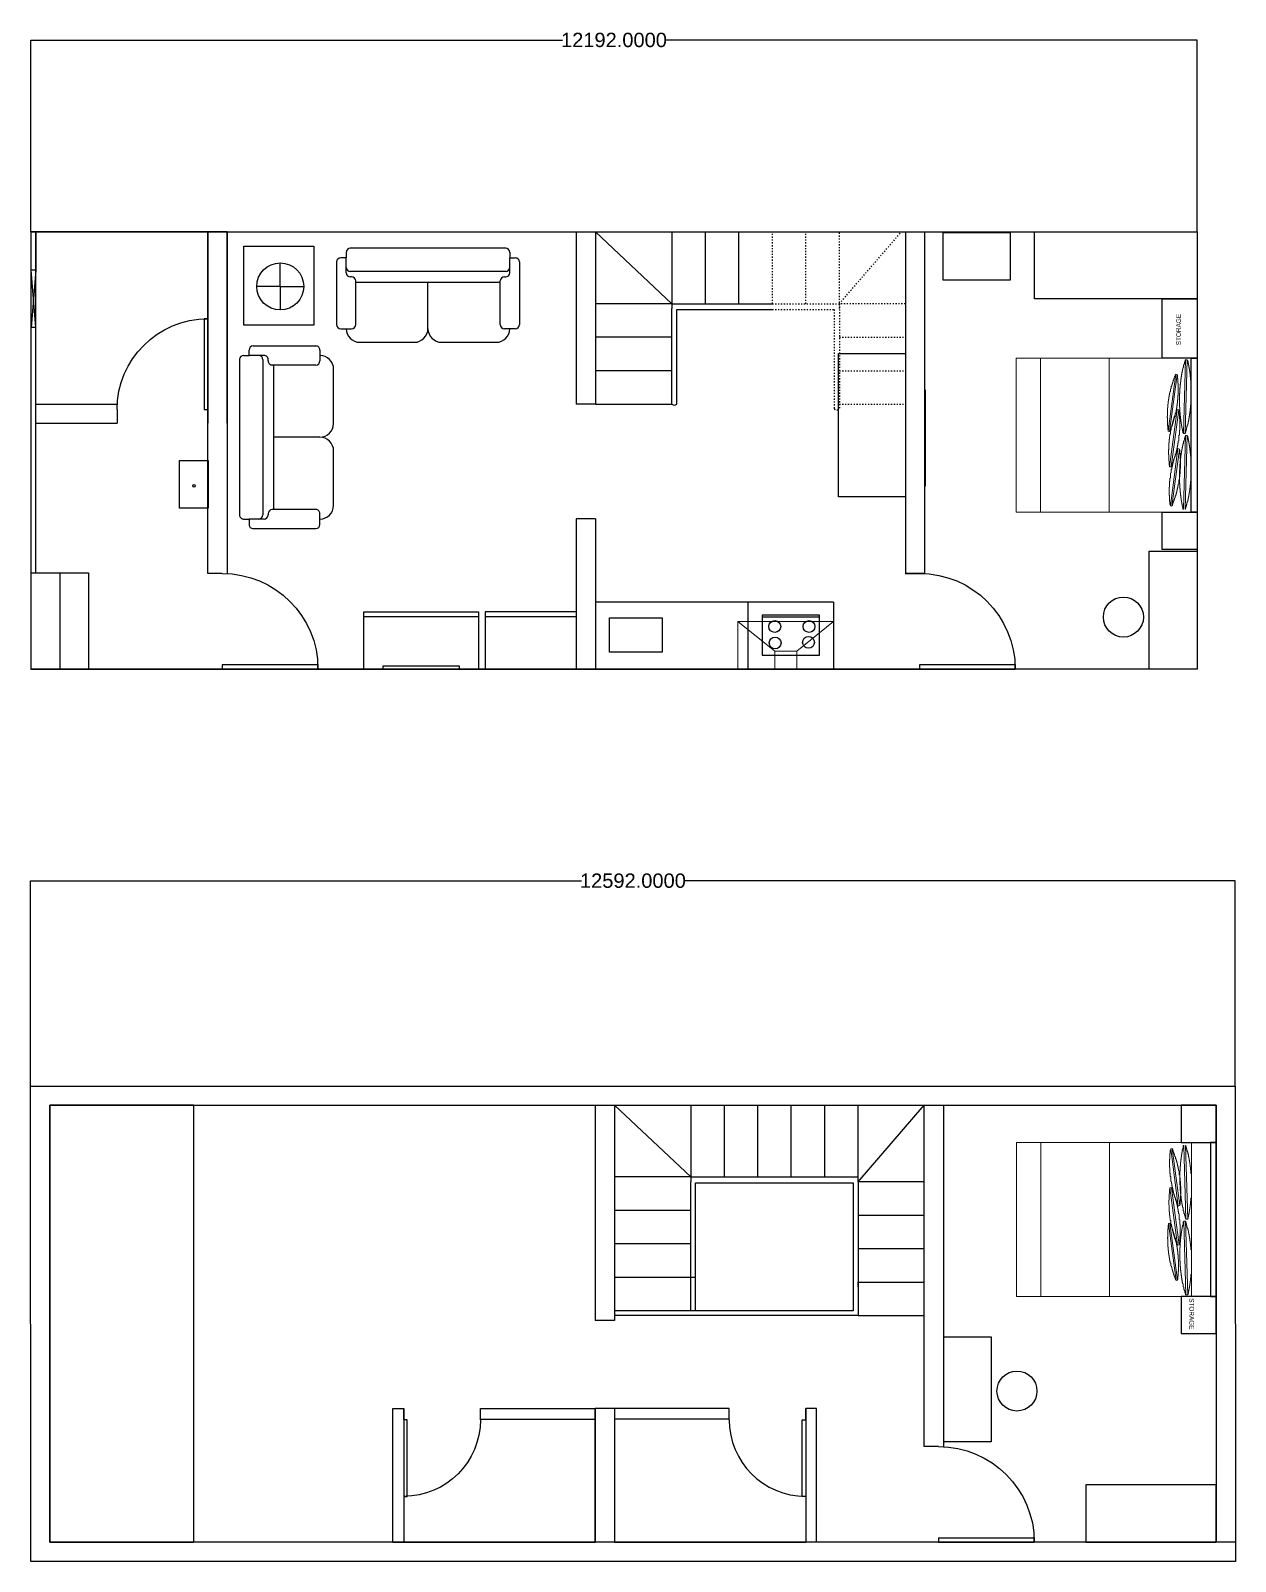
# Model space of a CAD drawing. Header units: inches. Extents: x 13951 to 157072, y 47 to 27191.
# Drawn here: x 144479 to 157072, y 11185 to 27191 of the extents above; entities that cross this region are included whole.
import ezdxf

# ---------------------------------------------------------------- set-up
doc = ezdxf.new("R2010")
doc.units = ezdxf.units.IN
doc.header["$MEASUREMENT"] = 0
doc.linetypes.add('ACAD_ISO03W100', pattern=[30, 12, -18])
for name, color, linetype in [('+1 rooms', 240, 'Continuous'), ('kitchen', 50, 'Continuous'), ('last room', 210, 'Continuous'), ('LIVING', 90, 'Continuous'), ('OUTER', 4, 'Continuous'), ('Outer line', 12, 'Continuous'), ('upper WC', 214, 'Continuous')]:
    doc.layers.add(name, color=color, linetype=linetype)
doc.layers.add('A_FURNITURE', color=251, linetype='Continuous', lineweight=9)
doc.styles.add('ARIAL', font='ARIALN.TTF')
doc.styles.get("Standard").update_dxf_attribs({"font": 'arial.ttf'})
doc.dimstyles.get("Standard").update_dxf_attribs({"dimtxt": 150, "dimasz": 0.18, "dimexe": 0.18, "dimexo": 0.0625, "dimgap": 0.09, "dimtad": 0, "dimtih": 1, "dimtoh": 1, "dimdec": 4, "dimzin": 0, "dimdsep": 46, "dimtxsty": 'Standard', "dimcen": 0.09, "dimadec": 0, "dimazin": 0, "dimtfac": 1, "dimtdec": 4, "dimtofl": 0, "dimtmove": 0, "dimatfit": 3, "dimfxl": 1, "dimtolj": 1, "dimtzin": 0, "dimarcsym": 0})

# ---------------------------------------------------------------- blocks, each defined once
blk = doc.blocks.new('*U2')
for p, q in [((0, 0), (-1.434995167008895e-16, -5.999999999999999)), ((40, -5.9211894646675e-16), (40, -6))]:
    blk.add_line(p, q)
blk.add_lwpolyline([(0, 0), (5.63463452390517e-15, 40), (1.750000000000007, 40), (1.749999999999998, -6.523275638567869e-16)], close=True)
blk.add_arc((0, 0), 40, 0, 90)
blk = doc.blocks.new('A$C02A636C4')
for p, q in [((1.202633295929218, 0.6692072595506033), (0.0969866363473102, 0.6692072595506033)), ((8.726124178792816e-08, 0.5722207104644212), (8.726124178792816e-08, 0.126082584668211)), ((0.06789067162139872, 0.6013166751903327), (0.02909605198692589, 0.6013166751903327)), ((0.06789067162139872, 0.6401112948246919), (0.06789067162139872, 0.6013166751903327)), ((0.06789067162139872, 0.5334260908299484), (0.06789067162139872, 0.6013166751903327)), ((1.231729260655129, 0.6401112948246919), (1.231729260655129, 0.6013166751903327)), ((1.231729260655129, 0.6013166751903327), (1.270523880289602, 0.6013166751903327)), ((1.231729260655129, 0.5334260908299484), (1.231729260655129, 0.6013166751903327)), ((1.299619845015286, 0.5722207104644212), (1.299619845015286, 0.126082584668211)), ((0.06789067162139872, 0.4946314711955893), (0.06789067162139872, 0.5431247457386235)), ((1.202633295929218, 0.5043301261041506), (0.0969866363473102, 0.5043301261041506)), ((0.1066852912558716, 0.4655355064696778), (0.0969866363473102, 0.4655355064696778)), ((0.135781255981783, 0.126082584668211), (0.135781255981783, 0.43643954174388)), ((1.163838676294745, 0.126082584668211), (1.163838676294745, 0.43643954174388)), ((1.192934641020656, 0.4655355064696778), (1.202633295929218, 0.4655355064696778)), ((1.231729260655129, 0.4946314711955893), (1.231729260655129, 0.5431247457386235)), ((1.163838676294745, 0.4267408868352049), (0.135781255981783, 0.4267408868352049)), ((0.6498099661382639, 0.0969866199424132), (0.6498099661382639, 0.4267408868352049)), ((0.02909605198692589, 0.0969866199424132), (0.1066852912558716, 0.0969866199424132)), ((0.1648772207074671, 7.085623110469896e-08), (0.5528234170521955, 7.085623110469896e-08)), ((0.7467965152243323, 7.085623110469896e-08), (1.134742711568833, 7.085623110469896e-08)), ((1.270523880289602, 0.0969866199424132), (1.192934641020656, 0.0969866199424132))]:
    blk.add_line(p, q)
for centre, radius, start, end in [((0.0969866363473102, 0.6401112948246919), 0.02909596472584025, 90, 180), ((1.202633295929218, 0.6401112948246919), 0.0290959647258403, 0, 90), ((0.02909605198692589, 0.5722207104644212), 0.02909596472584025, 90, 180), ((1.270523880289602, 0.5722207104644212), 0.0290959647258403, 0, 90), ((0.0969866363473102, 0.5334260908299484), 0.02909596472584025, 180, 270), ((0.0969866363473102, 0.4946314711955893), 0.02909596472584025, 180, 270), ((0.1066852912558716, 0.43643954174388), 0.02909596472584025, 0, 90), ((1.192934641020656, 0.43643954174388), 0.02909596472584026, 90, 180), ((1.202633295929218, 0.5334260908299484), 0.02909596472584025, 270, 0), ((1.202633295929218, 0.4946314711955893), 0.02909596472584026, 270, 0), ((0.02909605198692589, 0.126082584668211), 0.0290959647258403, 180, 270), ((0.1066852912558716, 0.126082584668211), 0.02909596472584025, 270, 0), ((1.192934641020656, 0.126082584668211), 0.0290959647258403, 180, 270), ((1.270523880289602, 0.126082584668211), 0.02909596472584025, 270, 0), ((0.1648772207074671, 0.0969866199424132), 0.09698654908613417, 180, 270), ((0.5528234170521955, 0.0969866199424132), 0.09698654908613417, 270, 0), ((0.7467965152243323, 0.0969866199424132), 0.09698654908613419, 180, 270), ((1.134742711568833, 0.0969866199424132), 0.09698654908613417, 270, 0)]:
    blk.add_arc(centre, radius, start, end)
blk = doc.blocks.new('A$C40209d2d')
at = {"layer": 'A_FURNITURE', "linetype": 'Continuous', "lineweight": 5}
for points in [[(2.082808350678533e-06, -3.180321073159575e-08), (2.082808350678533e-06, 65.99999996819679), (75.00000208280835, 65.99999996819679), (75.00000208280835, -3.180321073159575e-08)], [(39.80202085332712, -3.180321073159575e-08), (39.80202085332712, 65.99999996819679), (10.45741280552738, 65.99999996819679), (10.45741280552738, -3.180321073159575e-08)]]:
    blk.add_lwpolyline(points, close=True, dxfattribs=at)
for points in [[(75.00000208280835, 65.99999996819679), (75.00000208280835, -3.180321073159575e-08)], [(65.05678778557376, 34.72793660537354), (68.33077298094759, 59.22219621060867), (68.93706653568734, 59.04030814725411)], [(65.72371069587098, 50.67345709141955), (65.72371069587098, 50.97660386367716), (65.8449694067076, 50.97660386367716), (65.8449694067076, 51.64352678040086), (66.0268574731017, 51.7647854893039), (66.0268574731017, 52.24982032491971), (66.1481161842139, 52.37107905144148), (66.1481161842139, 52.85611388705365), (66.33000425033515, 53.03800195041185), (66.33000425033515, 53.46240744919123), (66.45126296144736, 53.46240744919123), (66.45126296144736, 53.94744228494528), (66.63315102784145, 54.12933034829621), (66.63315102784145, 54.55373584707559), (66.75440973895365, 54.55373584707559), (66.75440973895365, 55.03877068269503), (66.93629780507399, 55.03877068269503), (66.93629780507399, 55.52380553592229), (67.11818587174366, 55.64506424482533), (67.11818587174366, 55.94821101722482), (67.2394445825812, 56.13009908057938), (67.2394445825812, 56.43324585284063), (67.4213326489753, 56.61513393381028), (67.4213326489753, 56.91828070606789), (67.54259135981374, 56.91828070606789), (67.54259135981374, 57.34268618723218), (67.7244794264825, 57.34268618723218), (67.7244794264825, 57.64583297710851), (67.84573813732004, 57.82772102298259), (67.84573813732004, 58.13086781272432), (68.02762620371414, 58.13086781272432), (68.02762620371414, 58.61590266595522), (68.14888491455349, 58.61590266595522), (68.14888491455349, 58.91904943835107), (68.33077298094759, 58.91904943835107), (68.33077298094759, 59.22219621060867)], [(68.33077298094759, 43.09478766121174), (68.33077298094759, 42.48849409907416), (68.14888491455349, 42.3066060357196), (68.14888491455349, 41.70031247345105), (68.02762620371414, 41.70031247345105), (68.02762620371414, 41.09401892892856), (67.84573813732004, 41.09401892892856), (67.84573813732004, 40.60898409331639), (67.7244794264825, 40.4270960123431), (67.7244794264825, 40.00269053104421), (67.54259135981374, 39.82080245020552), (67.54259135981374, 39.51765567781331), (67.4213326489753, 39.33576761445875), (67.4213326489753, 38.91136213329446), (67.2394445825812, 38.91136213329446), (67.2394445825812, 38.42632728005992), (67.11818587174366, 38.42632728005992), (67.11818587174366, 37.94129244444775), (66.93629780507399, 37.94129244444775), (66.93629780507399, 37.51688696314523), (66.75440973895365, 37.33499888217557), (66.75440973895365, 37.03185210991796), (66.63315102784145, 37.03185210991796), (66.63315102784145, 36.54681725668343), (66.45126296144736, 36.54681725668343), (66.45126296144736, 36.24367048442582), (66.33000425033515, 36.12241177551914), (66.33000425033515, 35.75863564881001), (66.1481161842139, 35.75863564881001), (66.1481161842139, 35.33423015003063), (66.0268574731017, 35.33423015003063), (66.0268574731017, 35.03108337763479), (65.8449694067076, 34.84919531427659), (65.8449694067076, 34.54604852440389), (65.72371069587098, 34.54604852440389), (68.93706653568734, 59.04030814725411)], [(68.93706653568734, 59.04030814725411), (68.93706653568734, 58.7371613749965), (69.11895460208143, 58.7371613749965), (69.11895460208143, 57.34268618723218), (69.24021331319273, 57.34268618723218), (69.24021331319273, 55.341917454949), (69.42210137958955, 55.341917454949), (69.42210137958955, 50.24905159264017), (69.24021331319273, 50.06716352928561), (69.24021331319273, 48.18765352352057), (69.11895460208143, 48.06639479700607), (69.11895460208143, 46.79317833589812), (68.93706653568734, 46.79317833589812), (68.93706653568734, 45.70184993801013), (68.8158078248498, 45.58059122910709), (68.8158078248498, 44.79240960361494), (68.63391975818104, 44.61052154026038), (68.63391975818104, 43.88296926908515), (68.51266104734168, 43.88296926908515), (68.51266104734168, 43.09478766121174), (68.33077298094759, 43.09478766121174)], [(70.02839493405372, 51.94667355266211), (70.02839493405372, 53.1592606593149), (70.21028300072248, 53.3411487228077), (70.21028300072248, 54.73562389281869), (70.33154171155911, 54.85688261933683), (70.33154171155911, 55.94821101722482), (70.51342977795412, 55.94821101722482), (70.51342977795412, 57.03953941497457), (70.63468848879347, 57.22142747832913), (70.63468848879347, 58.00960910381764), (70.81657655546223, 58.13086781272432), (70.81657655546223, 58.91904943835107), (70.99846462158166, 59.04030814725411), (70.99846462158166, 59.70723106384321), (71.11972333269296, 59.82848975513116), (71.11972333269296, 60.49541267185123), (71.30161139908978, 60.61667138075791), (71.30161139908978, 61.22296494289185), (71.42287011020198, 61.22296494289185), (71.42287011020198, 61.88988784186222), (71.60475817632141, 62.01114655076526), (71.60475817632141, 62.4961814039998), (71.7260168874327, 62.61744011303745), (71.7260168874327, 63.10247496626835), (71.90790495382862, 63.28436302962655), (71.90790495382862, 63.63545510920449), (72.02916366466616, 63.63545510920449), (72.02916366466616, 64.12048996243539), (72.21105173105934, 64.30237802578995), (72.21105173105934, 64.72678350708884), (72.39293979745344, 64.72678350708884), (72.39293979745344, 65.21181836032338), (72.51419850856837, 65.33307706922642)], [(71.60475817632141, 33.75786691652684), (72.51419850856837, 65.33307706922642), (73.30238012942664, 65.33307706922642)], [(73.30238012942664, 65.33307706922642), (72.39293979745344, 33.75786691652684), (72.39293979745344, 33.75786691652684)], [(73.30238012942664, 65.33307706922642), (73.30238012942664, 65.21181836032338), (73.48426819609631, 65.02993027935008), (73.48426819609631, 64.60552479805119), (73.60552690693294, 64.42363673469299), (73.60552690693294, 63.81734319017778), (73.78741497360261, 63.63545510920449), (73.78741497360261, 63.10247496626835), (73.90867368444196, 63.10247496626835), (73.90867368444196, 62.3142933406416), (74.09056175083606, 62.19303463173856), (74.09056175083606, 61.40485300624641), (74.21182046167269, 61.40485300624641), (74.21182046167269, 60.49541267185123), (74.3937085280686, 60.49541267185123), (74.3937085280686, 59.40408427396687), (74.51496723918171, 59.40408427396687), (74.51496723918171, 58.13086781272432), (74.69685530529932, 58.00960910381764), (74.69685530529932, 56.61513393381028), (74.8787433719699, 56.61513393381028), (74.8787433719699, 54.43247713817254), (75.00000208280835, 54.25058905719925), (75.00000208280835, 48.18765352352057), (74.8787433719699, 48.18765352352057), (74.8787433719699, 47.27821318912902)], [(65.05678778557376, 34.72793660537354), (65.05678778557376, 35.45548887641417), (64.93552907446156, 35.63737692229188), (64.93552907446156, 37.03185210991796), (64.75364100834122, 37.21374017326889), (64.75364100834122, 40.60898409331639), (64.63238229722901, 40.73024278460434), (64.63238229722901, 41.2152776378316), (64.75364100834122, 41.2152776378316), (64.75364100834122, 44.79240960361494), (64.93552907446156, 44.79240960361494), (64.93552907446156, 46.36877283711874), (65.05678778557376, 46.36877283711874), (65.05678778557376, 47.58135996139026), (65.23867585196786, 47.58135996139026), (65.23867585196786, 48.49080027830132), (65.35993456308097, 48.49080027830132), (65.35993456308097, 49.46086996714803), (65.54182262947506, 49.46086996714803), (65.54182262947506, 50.24905159264017), (65.72371069587098, 50.37031031915831), (65.72371069587098, 50.67345709141955)], [(71.60475817632141, 33.75786691652684), (71.60475817632141, 34.06101368878808), (71.42287011020198, 34.06101368878808), (71.42287011020198, 34.72793660537354), (71.30161139908978, 34.84919531427659), (71.30161139908978, 35.45548887641417), (71.11972333269296, 35.45548887641417), (71.11972333269296, 36.24367048442582), (70.99846462158166, 36.24367048442582), (70.99846462158166, 37.03185210991796), (70.81657655546223, 37.03185210991796), (70.81657655546223, 37.94129244444775), (70.63468848879347, 37.94129244444775), (70.63468848879347, 38.72947405232117), (70.51342977795412, 38.91136213329446), (70.51342977795412, 40.00269053104421), (70.33154171155911, 40.00269053104421), (70.33154171155911, 41.2152776378316), (70.21028300072248, 41.2152776378316), (70.21028300072248, 42.7916408713354), (70.02839493405372, 42.7916408713354), (70.02839493405372, 44.97429766697314), (69.90713622321528, 45.09555639349128), (69.90713622321528, 50.85534515477411), (70.02839493405372, 50.97660386367716), (70.02839493405372, 51.94667355266211)], [(74.8787433719699, 47.27821318912902), (74.8787433719699, 46.00499671026773), (74.69685530529932, 45.88373800136469), (74.69685530529932, 44.48926283135734), (74.51496723918171, 44.30737475038768), (74.51496723918171, 43.21604637011478), (74.3937085280686, 43.21604637011478), (74.3937085280686, 42.12471797222679), (74.21182046167269, 42.12471797222679), (74.21182046167269, 41.2152776378316), (74.09056175083606, 41.09401892892856), (74.09056175083606, 40.30583730344006), (73.90867368444196, 40.30583730344006), (73.90867368444196, 39.51765567781331), (73.78741497360261, 39.33576761445875), (73.78741497360261, 38.72947405232117), (73.60552690693294, 38.72947405232117), (73.60552690693294, 37.94129244444775), (73.48426819609631, 37.94129244444775), (73.48426819609631, 37.33499888217557), (73.30238012942664, 37.33499888217557), (73.30238012942664, 36.72870533765672), (73.12049206330812, 36.72870533765672), (73.12049206330812, 36.12241177551914), (72.99923335219319, 36.12241177551914), (72.99923335219319, 35.45548887641417), (72.81734528579909, 35.45548887641417), (72.81734528579909, 35.03108337763479), (72.6960865746878, 34.84919531427659), (72.6960865746878, 34.36416047866442), (72.51419850856837, 34.36416047866442), (72.51419850856837, 33.93975497988504), (72.39293979745344, 33.93975497988504), (72.39293979745344, 33.75786691652684)], [(65.72371069587098, 19.50996837289131), (68.93706653568734, 44.00422797812644), (69.60398944598364, 43.88296926908515)], [(66.33000425033515, 35.63737692229188), (66.33000425033515, 35.94052371216458), (66.45126296144736, 35.94052371216458), (66.45126296144736, 36.54681725668343), (66.63315102784145, 36.54681725668343), (66.63315102784145, 37.21374017326889), (66.75440973895365, 37.33499888217557), (66.75440973895365, 37.82003373540647), (66.93629780507399, 37.94129244444775), (66.93629780507399, 38.42632728005992), (67.11818587174366, 38.42632728005992), (67.11818587174366, 38.91136213329446), (67.2394445825812, 39.0326208421975), (67.2394445825812, 39.51765567781331), (67.4213326489753, 39.51765567781331), (67.4213326489753, 40.00269053104421), (67.54259135981374, 40.00269053104421), (67.54259135981374, 40.4270960123431), (67.7244794264825, 40.4270960123431), (67.7244794264825, 40.912130865574), (67.84573813732004, 41.09401892892856), (67.84573813732004, 41.39716570118981), (68.02762620371414, 41.39716570118981), (68.02762620371414, 41.8215711824887), (68.14888491455349, 41.8215711824887), (68.14888491455349, 42.3066060357196), (68.33077298094759, 42.3066060357196), (68.33077298094759, 42.60975280798084), (68.51266104734168, 42.7916408713354), (68.51266104734168, 43.09478766121174), (68.63391975818104, 43.09478766121174), (68.63391975818104, 43.39793443346935), (68.8158078248498, 43.51919314237239), (68.8158078248498, 43.70108122334568), (68.93706653568734, 43.88296926908515), (68.93706653568734, 44.00422797812644)], [(68.93706653568734, 27.87681942858762), (68.93706653568734, 27.27052586645732), (68.8158078248498, 27.27052586645732), (68.8158078248498, 26.60360296748331), (68.63391975818104, 26.60360296748331), (68.63391975818104, 25.99730942282986), (68.51266104734168, 25.99730942282986), (68.51266104734168, 25.39101586069228), (68.33077298094759, 25.39101586069228), (68.33077298094759, 24.90598100746502), (68.14888491455349, 24.78472229855834), (68.14888491455349, 24.29968746294253), (68.02762620371414, 24.29968746294253), (68.02762620371414, 23.81465260971527), (67.84573813732004, 23.81465260971527), (67.84573813732004, 23.20835906505818), (67.7244794264825, 23.20835906505818), (67.7244794264825, 22.90521229279693), (67.54259135981374, 22.72332421182728), (67.54259135981374, 22.42017743956603), (67.4213326489753, 22.29891873066299), (67.4213326489753, 21.99577195826714), (67.2394445825812, 21.81388389490894), (67.2394445825812, 21.51073710503624), (67.11818587174366, 21.32884904168168), (67.11818587174366, 21.02570225180534), (66.93629780507399, 21.02570225180534), (66.93629780507399, 20.7225554795441), (66.75440973895365, 20.60129677064106), (66.75440973895365, 20.23752064393193), (66.63315102784145, 20.11626193502889), (66.63315102784145, 19.93437385405559), (66.45126296144736, 19.8131151626294), (66.45126296144736, 19.50996837289131), (66.33000425033515, 19.50996837289131), (69.60398944598364, 43.88296926908515)], [(69.60398944598364, 43.88296926908515), (69.60398944598364, 43.51919314237239), (69.72524815682118, 43.51919314237239), (69.72524815682118, 42.12471797222679), (69.90713622321528, 42.12471797222679), (69.90713622321528, 40.12394924008186), (70.02839493405372, 40.00269053104421), (70.02839493405372, 35.15234208653783), (69.90713622321528, 35.15234208653783), (69.90713622321528, 33.15157335439289), (69.72524815682118, 32.96968529090373), (69.72524815682118, 31.7570981842473), (69.60398944598364, 31.7570981842473), (69.60398944598364, 30.66576978636294), (69.42210137958955, 30.48388172300474), (69.42210137958955, 29.75632945196776), (69.24021331319273, 29.5744413886132), (69.24021331319273, 28.78625976312105), (69.11895460208143, 28.78625976312105), (69.11895460208143, 27.9980781374943), (68.93706653568734, 27.9980781374943), (68.93706653568734, 27.87681942858762)], [(65.05678778557376, 34.72793660537354), (65.72371069587098, 34.54604852440389), (65.72371069587098, 34.54604852440389)], [(65.72371069587098, 19.50996837289131), (65.72371069587098, 20.23752064393193), (65.54182262947506, 20.23752064393193), (65.54182262947506, 21.81388389490894), (65.35993456308097, 21.99577195826714), (65.35993456308097, 24.78472229855834), (65.23867585196786, 24.78472229855834), (65.23867585196786, 26.78549103083787), (65.35993456308097, 26.96737909419608), (65.35993456308097, 29.75632945196776), (65.54182262947506, 29.75632945196776), (65.54182262947506, 31.27206334849689), (65.72371069587098, 31.27206334849689), (65.72371069587098, 32.36339172876978), (65.8449694067076, 32.54527980973944), (65.8449694067076, 33.45472012665414), (66.0268574731017, 33.45472012665414), (66.0268574731017, 34.36416047866442), (66.1481161842139, 34.36416047866442), (66.1481161842139, 35.15234208653783), (66.33000425033515, 35.15234208653783), (66.33000425033515, 35.63737692229188)], [(70.02839493405372, 19.3280803093985), (70.02839493405372, 20.41940870728286), (70.21028300072248, 20.60129677064106), (70.21028300072248, 22.1170306496897), (70.33154171155911, 22.1170306496897), (70.33154171155911, 23.20835906505818), (70.51342977795412, 23.39024712841274), (70.51342977795412, 24.48157552630073), (70.63468848879347, 24.48157552630073), (70.63468848879347, 25.39101586069228), (70.81657655546223, 25.39101586069228), (70.81657655546223, 26.30045619508746), (70.99846462158166, 26.30045619508746), (70.99846462158166, 27.08863782071421), (71.11972333269296, 27.08863782071421), (71.11972333269296, 27.69493136523306), (71.30161139908978, 27.87681942858762), (71.30161139908978, 28.4831129907252), (71.42287011020198, 28.4831129907252), (71.42287011020198, 29.27129459873686), (71.60475817632141, 29.27129459873686), (71.60475817632141, 29.8775881608708), (71.7260168874327, 29.8775881608708), (71.7260168874327, 30.48388172300474), (71.90790495382862, 30.48388172300474), (71.90790495382862, 30.96891655875879), (72.02916366466525, 31.15080462211336), (72.02916366466525, 31.57521012089273), (72.21105173105934, 31.57521012089273), (72.21105173105934, 32.06024495650854), (72.39293979745344, 32.2421330374782), (72.39293979745344, 32.66653851864248), (72.51419850856837, 32.66653851864248), (72.51419850856837, 32.84842658199705)], [(71.60475817632141, 33.75786691652684), (72.39293979745344, 33.75786691652684)], [(71.60475817632141, 1.273216429301101), (72.51419850856837, 32.84842658199705), (73.30238012942664, 32.84842658199705)], [(73.30238012942664, 32.84842658199705), (72.39293979745344, 1.273216429301101), (72.39293979745344, 1.273216429301101)], [(73.30238012942664, 32.84842658199705), (73.30238012942664, 32.54527980973944), (73.48426819609631, 32.54527980973944), (73.48426819609631, 31.87835689315398), (73.60552690693294, 31.87835689315398), (73.60552690693294, 31.15080462211336), (73.78741497360261, 31.15080462211336), (73.78741497360261, 30.48388172300474), (73.90867368444196, 30.36262299662121), (73.90867368444196, 29.5744413886132), (74.09056175083606, 29.5744413886132), (74.09056175083606, 28.78625976312105), (74.21182046167269, 28.66500105421801), (74.21182046167269, 27.69493136523306), (74.3937085280686, 27.69493136523306), (74.3937085280686, 26.78549103083787), (74.51496723918171, 26.60360296748331), (74.51496723918171, 25.39101586069228), (74.69685530529932, 25.39101586069228), (74.69685530529932, 23.99654069054668), (74.8787433719699, 23.81465260971527), (74.8787433719699, 21.69262516852541), (75.00000208280835, 21.69262516852541), (75.00000208280835, 15.62968963484673), (74.8787433719699, 15.44780155387707), (74.8787433719699, 14.65961994586542)], [(66.0268574731017, 2.715636906767031), (69.24021331319273, 27.27052586645732), (69.90713622321528, 27.08863782071421)], [(66.63315102784145, 18.72178676487965), (66.63315102784145, 19.20682160049182), (66.75440973895365, 19.20682160049182), (66.75440973895365, 19.8131151626294), (66.93629780507399, 19.93437385405559), (66.93629780507399, 20.41940870728286), (67.11818587174366, 20.60129677064106), (67.11818587174366, 21.02570225180534), (67.2394445825812, 21.207590332775), (67.2394445825812, 21.69262516852541), (67.4213326489753, 21.69262516852541), (67.4213326489753, 22.1170306496897), (67.54259135981374, 22.29891873066299), (67.54259135981374, 22.72332421182728), (67.7244794264825, 22.72332421182728), (67.7244794264825, 23.20835906505818), (67.84573813732004, 23.20835906505818), (67.84573813732004, 23.69339390067398), (68.02762620371414, 23.81465260971527), (68.02762620371414, 24.11779938196923), (68.14888491455349, 24.29968746294253), (68.14888491455349, 24.60283423520377), (68.33077298094759, 24.60283423520377), (68.33077298094759, 25.08786908843103), (68.51266104734168, 25.08786908843103), (68.51266104734168, 25.57290392405048), (68.63391975818104, 25.57290392405048), (68.63391975818104, 25.87605069630808), (68.8158078248498, 25.87605069630808), (68.8158078248498, 26.30045619508746), (68.93706653568734, 26.30045619508746), (68.93706653568734, 26.60360296748331), (69.11895460208143, 26.78549103083787), (69.11895460208143, 27.08863782071421), (69.24021331319273, 27.08863782071421), (69.24021331319273, 27.27052586645732)], [(69.24021331319273, 11.08248798022032), (69.24021331319273, 10.65808246382585), (69.11895460208143, 10.47619441794814), (69.11895460208143, 10.05178893678385), (68.93706653568734, 9.869900855814194), (68.93706653568734, 9.263607293680252), (68.8158078248498, 9.263607293680252), (68.8158078248498, 8.596684394706244), (68.63391975818104, 8.596684394706244), (68.63391975818104, 8.172278895930503), (68.51266104734168, 7.99039085005279), (68.51266104734168, 7.565985351273412), (68.33077298094759, 7.565985351273412), (68.33077298094759, 7.080950498042512), (68.14888491455349, 7.080950498042512), (68.14888491455349, 6.595915662426705), (68.02762620371414, 6.474656935904932), (68.02762620371414, 6.171510163647326), (67.84573813732004, 5.989622100289125), (67.84573813732004, 5.68647532803152), (67.7244794264825, 5.504587264538713), (67.7244794264825, 5.201440492281108), (67.54259135981374, 5.080181765759335), (67.54259135981374, 4.71640563904657), (67.4213326489753, 4.71640563904657), (67.4213326489753, 4.292000157885923), (67.2394445825812, 4.292000157885923), (67.2394445825812, 3.988853368009586), (67.11818587174366, 3.806965322135511), (67.11818587174366, 3.50381853239378), (66.93629780507399, 3.50381853239378), (66.93629780507399, 3.200671760001569), (66.75440973895365, 3.01878367916288), (66.75440973895365, 2.715636906767031), (66.63315102784145, 2.715636906767031), (66.63315102784145, 2.667691599450336), (69.90713622321528, 27.08863782071421)], [(69.90713622321528, 27.08863782071421), (69.90713622321528, 26.60360296748331), (70.02839493405372, 26.60360296748331), (70.02839493405372, 25.20912777972262), (70.21028300072248, 25.08786908843103), (70.21028300072248, 22.90521229279693), (70.33154171155911, 22.72332421182728), (70.33154171155911, 18.84304547378633), (70.21028300072248, 18.72178676487965), (70.21028300072248, 16.53912995162682), (70.02839493405372, 16.53912995162682), (70.02839493405372, 15.14465478161947), (69.90713622321528, 14.96276671826126), (69.90713622321528, 13.93206767482843), (69.72524815682118, 13.93206767482843), (69.72524815682118, 12.96199798598172), (69.60398944598364, 12.96199798598172), (69.60398944598364, 12.17381636035134), (69.42210137958955, 12.0525576514483), (69.42210137958955, 11.26437602595979), (69.24021331319273, 11.26437602595979), (69.24021331319273, 11.08248798022032)], [(66.0268574731017, 2.715636906767031), (66.0268574731017, 3.200671760001569), (65.8449694067076, 3.321930468904611), (65.8449694067076, 4.71640563904657), (65.72371069587098, 4.898293720019865), (65.72371069587098, 7.202209206945554), (65.54182262947506, 7.38409728791521), (65.54182262947506, 10.77934119034398), (65.72371069587098, 10.77934119034398), (65.72371069587098, 13.14388604933629), (65.8449694067076, 13.26514475823933), (65.8449694067076, 14.65961994586542), (66.0268574731017, 14.65961994586542), (66.0268574731017, 15.75094834375341), (66.1481161842139, 15.93283640710797), (66.1481161842139, 16.72101803259648), (66.33000425033515, 16.84227672402267), (66.33000425033515, 17.63045834951481), (66.45126296144736, 17.63045834951481), (66.45126296144736, 18.41863997500332), (66.63315102784145, 18.53989868390636), (66.63315102784145, 18.72178676487965)], [(65.72371069587098, 19.50996837289131), (66.33000425033515, 19.50996837289131), (66.33000425033515, 19.50996837289131)], [(71.60475817632141, 1.273216429301101), (71.60475817632141, 1.394475138342386), (71.42287011020198, 1.394475138342386), (71.42287011020198, 2.182656763830892), (71.30161139908978, 2.182656763830892), (71.30161139908978, 2.715636906767031), (71.11972333269296, 2.715636906767031), (71.11972333269296, 3.50381853239378), (70.99846462158166, 3.50381853239378), (70.99846462158166, 4.292000157885923), (70.81657655546223, 4.292000157885923), (70.81657655546223, 5.201440492281108), (70.63468848879347, 5.201440492281108), (70.63468848879347, 6.171510163647326), (70.51342977795412, 6.171510163647326), (70.51342977795412, 7.202209206945554), (70.33154171155911, 7.38409728791521), (70.33154171155911, 8.475425685803202), (70.21028300072248, 8.475425685803202), (70.21028300072248, 10.05178893678385), (70.02839493405372, 10.17304762821004), (70.02839493405372, 12.35570442384414), (69.90713622321528, 12.35570442384414), (69.90713622321528, 18.23675191164875), (70.02839493405372, 18.23675191164875), (70.02839493405372, 19.3280803093985)], [(74.8787433719699, 14.65961994586542), (74.8787433719699, 13.26514475823933), (74.69685530529932, 13.26514475823933), (74.69685530529932, 11.74941087919069), (74.51496723918171, 11.74941087919069), (74.51496723918171, 10.47619441794814), (74.3937085280686, 10.47619441794814), (74.3937085280686, 9.56675408355295), (74.21182046167269, 9.38486602019475), (74.21182046167269, 8.475425685803202), (74.09056175083606, 8.475425685803202), (74.09056175083606, 7.687244060176454), (73.90867368444196, 7.565985351273412), (73.90867368444196, 6.777803725781268), (73.78741497360261, 6.777803725781268), (73.78741497360261, 6.171510163647326), (73.60552690693294, 5.989622100289125), (73.60552690693294, 5.383328555635671), (73.48426819609631, 5.201440492281108), (73.48426819609631, 4.71640563904657), (73.30238012942664, 4.595146930147166), (73.30238012942664, 4.11011209453136), (73.12049206330812, 3.988853368009586), (73.12049206330812, 3.50381853239378), (72.99923335219319, 3.321930468904611), (72.99923335219319, 2.897524970125232), (72.81734528579909, 2.715636906767031), (72.81734528579909, 2.364544827189093), (72.6960865746878, 2.364544827189093), (72.6960865746878, 1.69762191060363), (72.51419850856837, 1.69762191060363), (72.51419850856837, 1.273216429301101), (72.39293979745344, 1.273216429301101)], [(66.0268574731017, 2.715636906767031), (66.63315102784145, 2.667691599450336), (66.63315102784145, 2.667691599450336)]]:
    blk.add_lwpolyline(points, dxfattribs=at)
blk = doc.blocks.new('*D7')
at = {"color": 0, "lineweight": -2, "transparency": 16777216}
for p, q in [((144480.5, 25085.45836299412), (144480.5, 27092.68)), ((144480.68, 27092.5), (150039.2851705321, 27092.5)), ((156672.32, 27092.5), (151113.7148294679, 27092.5)), ((156672.5, 25085.45836299412), (156672.5, 27092.68))]:
    blk.add_line(p, q, dxfattribs=at)
at = {"color": 0, "transparency": 16777216}
for points in [[(144480.68, 27092.53), (144480.68, 27092.47), (144480.5, 27092.5)], [(156672.32, 27092.53), (156672.32, 27092.47), (156672.5, 27092.5)]]:
    blk.add_solid(points, dxfattribs=at)
at = {"layer": 'Defpoints', "color": 0, "transparency": 16777216}
for p in [(156672.5, 27092.5), (144480.5, 25085.39586299412), (156672.5, 25085.39586299412)]:
    blk.add_point(p, dxfattribs=at)
at = {"color": 0, "transparency": 16777216, "insert": (150576.5, 27092.5), "char_height": 150, "attachment_point": 5}
blk.add_mtext('\\A1;12192.0000', dxfattribs=at)
blk = doc.blocks.new('*D10')
at = {"color": 0, "lineweight": -2, "transparency": 16777216}
for p, q in [((144478.5000000001, 16155.51670560609), (144478.5000000001, 18302.18)), ((144478.6800000001, 18302), (150237.2851705321, 18302)), ((157070.32, 18302), (151311.714829468, 18302)), ((157070.5, 16155.51670560612), (157070.5, 18302.18))]:
    blk.add_line(p, q, dxfattribs=at)
at = {"color": 0, "transparency": 16777216}
for points in [[(144478.6800000001, 18302.03), (144478.6800000001, 18301.97), (144478.5000000001, 18302)], [(157070.32, 18302.03), (157070.32, 18301.97), (157070.5, 18302)]]:
    blk.add_solid(points, dxfattribs=at)
at = {"layer": 'Defpoints', "color": 0, "transparency": 16777216}
for p in [(157070.5, 18302), (144478.5000000001, 16155.45420560609), (157070.5, 16155.45420560612)]:
    blk.add_point(p, dxfattribs=at)
at = {"color": 0, "transparency": 16777216, "insert": (150774.5000000001, 18302), "char_height": 150, "attachment_point": 5}
blk.add_mtext('\\A1;12592.0000', dxfattribs=at)
blk = doc.blocks.new('A$C683E490C')
at = {"lineweight": 5}
for p, q in [((385.9435475522696, 307.1266295898131), (-3.661642404040322e-05, -1.838004027376883e-05)), ((614.0563792146932, 307.1266295898131), (999.9999633834741, -1.838004027376883e-05))]:
    blk.add_line(p, q, dxfattribs=at)
for points in [[(-3.661655500764027e-05, 499.9999816199816), (999.9999633835178, 499.9999816199452), (999.9999633835105, -1.838000389398076e-05), (-3.661638766061515e-05, -1.837999661802314e-05)], [(385.9435475522696, 499.9999816199816), (614.0563792147805, 499.9999816199743), (614.0563792147805, 307.126629589784), (385.9435475522623, 307.1266295898131)]]:
    blk.add_lwpolyline(points, close=True, dxfattribs=at)

msp = doc.modelspace()

# ---------------------------------------------------------------- linework, layer by layer
at = {"layer": '+1 rooms'}
for p, q in [((146180.5, 15955.45420560609), (146180.5, 11385.45420560609)), ((150380.5000000001, 15955.45420560609), (150380.5000000001, 13705.45420560612)), ((150380.5000000001, 15955.45420560609), (150580.5000000001, 15955.45420560609)), ((150580.5000000001, 15955.45420560609), (150580.5000000001, 13705.45420560612)), ((150580.5000000001, 15955.45420560609), (150580.5000000001, 14155.45420560612)), ((150580.5000000001, 13805.45420560602), (150580.5000000001, 13705.45420560612)), ((150580.5000000001, 13705.45420560612), (150380.5000000001, 13705.45420560612)), ((150380.5000000001, 11385.4542056061), (150380.5000000001, 12785.45420560607)), ((150580.5000000001, 12785.45420560607), (150380.5000000001, 12785.45420560607)), ((150580.5000000001, 12785.45420560607), (150580.5000000001, 11385.4542056061)), ((150580.5000000001, 11385.4542056061), (150380.5000000001, 11385.4542056061))]:
    msp.add_line(p, q, dxfattribs=at)
for points in [[(153820.5000000001, 12385.45420560609), (153820.5, 15955.45420560609)], [(154020.5000000001, 15955.45420560609), (154020.5000000001, 12384.203423378)]]:
    msp.add_lwpolyline(points, dxfattribs=at)
for p, q in [((151182.5, 24335.39586299415), (150382.5, 25085.39586299412)), ((151182.5, 25085.39586299412), (151182.5, 24285.39586299412)), ((151532.5, 24335.39586299415), (151532.5, 25085.39586299412)), ((151882.5, 24335.39586299412), (151882.5, 25085.39586299412)), ((151182.5, 24335.39586299415), (150382.5, 24335.39586299415)), ((151182.5, 24335.39586299415), (152232.5, 24335.39586299413)), ((151182.5, 23285.39586299412), (151182.5, 24285.39586299412)), ((151232.5000000001, 23285.39586299422), (151232.5000000001, 24273.99345384138)), ((151232.5000000001, 24273.99345384138), (152232.5, 24273.99345384134)), ((151182.5, 23985.39586299415), (150382.5, 23985.39586299415)), ((151182.5, 23635.39586299415), (150382.5, 23635.39586299415)), ((150382.5, 23285.39586299412), (151182.5, 23285.39586299412)), ((152880.0526614834, 23238.32432614143), (152880.0526614834, 23236.35929818438)), ((151380.5000000001, 15205.45420560612), (150580.5000000001, 15955.45420560609)), ((151380.5000000001, 15955.45420560609), (151380.5000000001, 15155.45420560609)), ((151730.5000000001, 15205.45420560612), (151730.5000000001, 15955.45420560609)), ((152080.5000000001, 15205.45420560609), (152080.5000000001, 15955.45420560609)), ((152430.5000000001, 15205.45420560609), (152430.5000000001, 15955.45420560609)), ((152780.5000000001, 15205.45420560609), (152780.5000000001, 15955.45420560609)), ((153130.5000000001, 15155.45420560609), (153130.5000000001, 15955.45420560609)), ((153130.5000000001, 15155.45420560609), (153820.5000000001, 15955.45420560609)), ((151380.5000000001, 15205.45420560612), (150580.5000000001, 15205.45420560612)), ((151380.5000000001, 15205.45420560612), (153130.5000000001, 15205.45420560607)), ((151380.5000000001, 13805.45420560602), (151380.5000000001, 15155.45420560609)), ((153820.5000000001, 15155.45420560609), (153130.5000000001, 15155.45420560607)), ((153130.5000000001, 15155.45420560609), (153130.5, 13755.45420560612)), ((151380.5000000001, 14855.45420560612), (150580.5000000001, 14855.45420560612)), ((153130.5000000001, 14805.45420560612), (153820.5000000001, 14805.45420560612)), ((151380.5000000001, 14505.45420560612), (150580.5000000001, 14505.45420560612)), ((153130.5, 14455.45420560609), (153820.5000000001, 14455.45420560609)), ((150580.5000000001, 14155.45420560612), (151430.5, 14155.45420560612)), ((150580.5000000001, 14155.45420560609), (151380.5000000001, 14155.45420560609)), ((153078.0526614834, 14108.3826687534), (153078.0526614834, 14106.41764079635)), ((153130.5, 14055.45420560618), (153130.5, 14107.07244668124)), ((153130.5, 14105.45420560607), (153820.5000000001, 14105.45420560609)), ((153130.5000000001, 13755.45420560607), (150580.5000000001, 13755.45420560602)), ((153130.5000000001, 13755.45420560607), (153820.5000000001, 13755.45420560609))]:
    msp.add_line(p, q)
at = {"linetype": 'ACAD_ISO03W100'}
for p, q in [((152232.15, 24335.39586299413), (152232.15, 25085.39586299413)), ((152582.15, 24335.39586299411), (152582.15, 25085.39586299412)), ((152582.5, 24335.39586299411), (152582.5, 25085.39586299412)), ((152932.5, 24285.39586299412), (152932.5, 25085.39586299412)), ((152932.5, 24335.3958629941), (153578.3283995013, 25084.18241314054)), ((152232.5, 24335.39586299412), (152932.5, 24335.3958629941)), ((153622.5, 24335.3958629941), (152932.5, 24335.39586299409)), ((152932.5, 24335.3958629941), (152932.5, 23237.01410406927)), ((152232.5, 24273.99345384134), (152880.0526614834, 24273.99345384132)), ((152880.0526614834, 24273.99345384132), (152880.0526614834, 23238.32432614143)), ((152932.5, 23985.39586299415), (153622.5000000001, 23985.39586299415)), ((152932.5, 23635.39586299415), (153622.5, 23635.39586299415)), ((152932.5, 23285.39586299441), (153624.0196785347, 23285.39586299442))]:
    msp.add_line(p, q, dxfattribs=at)
for points in [[(151430.5000000001, 13805.45420560602), (151430.5000000001, 15144.05179645335), (153078.0526614835, 15144.05179645329), (153078.0526614834, 13805.45420560602)], [(153078.0526614834, 13805.45420560602), (151430.5000000001, 13805.45420560602), (150580.5000000001, 13805.45420560602)]]:
    msp.add_lwpolyline(points)
msp.add_arc((151207.5, 23310.39586299415), 35.35533905932537, 224.9999999994104, 315.0000000005895)
msp.add_arc((152905.9803214654, 23260.39586299415), 35.35533905929908, 222.8324475708265, 318.5981556016026, dxfattribs=at)
at = {"layer": 'kitchen'}
for p, q in [((150382.5, 25085.39586299412), (153622.5, 25085.39586299415)), ((150382.5, 25085.39586299412), (153820.5000000001, 25085.39586299415)), ((153622.5, 25085.39586299412), (153622.5, 23135.39586299412)), ((153822.5, 25085.39586299412), (153822.5, 23135.39586299412)), ((153822.5000000001, 25085.39586299412), (153822.5, 21515.39586299412)), ((153622.5, 23235.39586299412), (153622.5, 21515.39586299412)), ((153622.5, 22315.39586299415), (152922.5, 22315.39586299415)), ((153622.5, 21515.39586299412), (153820.5, 21515.39586299412)), ((152872.5000000001, 21215.39586299412), (150382.5, 21215.39586299412)), ((150382.5, 21215.39586299412), (150382.5, 20515.39586299409)), ((151975.4012019939, 21215.39586299412), (151975.4012019939, 20515.39586299408)), ((152135.4012019939, 21215.39586299412), (152135.4012019939, 21215.39586299412)), ((152872.5, 21215.39586299412), (152872.5, 20515.39586299412)), ((152725.4012019939, 21079.31716018955), (152125.4012019939, 21079.31716018955)), ((152725.4012019939, 21059.31716018955), (152125.4012019939, 21059.31716018955)), ((150382.5, 20515.39586299412), (153820.5, 20515.39586299416))]:
    msp.add_line(p, q, dxfattribs=at)
for points in [[(153622.5, 22315.39586299415), (152922.5, 22315.39586299415), (152922.5, 23815.39586299415), (153622.5, 23815.39586299415)], [(152125.4012019939, 21079.31716018955), (152125.4012019939, 20659.31716018955), (152625.4012019939, 20659.31716018955), (152725.4012019939, 20659.31716018955), (152725.4012019939, 21079.31716018955)]]:
    msp.add_lwpolyline(points, dxfattribs=at)
msp.add_lwpolyline([(151081.8121118503, 21051.78777728354), (151081.8121118503, 20692.75228877394), (150528.5918965878, 20692.75228877394), (150528.5918965878, 21051.78777728354)], close=True, dxfattribs=at)
for centre in [(152257.3888411521, 20960.04034099878), (152616.1551421851, 20960.04034099878), (152261.4069622018, 20788.75550508946), (152610.1760242587, 20794.77254720968)]:
    msp.add_circle(centre, 61.77140159707051, dxfattribs=at)
at = {"layer": 'last room'}
for p, q in [((153822.5, 25085.39586299415), (156672.5, 25085.39586299412)), ((153822.5000000001, 25085.39586299415), (155022.5000000001, 25085.39586299415)), ((156672.5, 25085.39586299412), (156672.5, 20515.39586299412)), ((153820.5, 21515.39586299412), (153622.5, 21515.39586299412)), ((156670.5, 20515.39586299412), (153622.5, 20515.39586299415)), ((153822.5, 20515.39586299412), (153822.5, 20516.39586299412)), ((156172.5, 20515.39586299412), (156072.5, 20515.39586299412)), ((156672.5, 20515.39586299412), (156172.5, 20515.39586299412))]:
    msp.add_line(p, q, dxfattribs=at)
for points in [[(154019.5, 25081.5), (154719.5, 25081.5), (154719.5, 24581.5), (154019.5, 24581.5), (154019.5, 25081.5)], [(156672.5, 25085.39586299412), (156672.5, 24385.39586299412), (154972.5, 24385.39586299412), (154972.5, 25085.39586299412)], [(156306.5, 24385.39586299412), (156672.5, 24385.39586299412), (156672.5, 23765.14986775116), (156306.5, 23765.14986775116), (156306.5, 24385.39586299412)], [(153822.3958629942, 22429.84185823692), (153832.3958629942, 22429.84185823692), (153832.3958629942, 22429.84185823692), (153832.3958629942, 23429.84185823692), (153822.3958629942, 23429.84185823692)], [(156172.5, 20515.39586299412), (156172.5000000001, 21749.0038725084), (156672.5, 21749.0038725084)], [(154018.663557206, 13534.203423378), (154518.663557206, 13534.203423378), (154518.663557206, 12434.203423378), (154020.5000000001, 12434.203423378)]]:
    msp.add_lwpolyline(points, dxfattribs=at)
at = {"layer": 'last room', "ltscale": 3}
for points in [[(156672.5, 22154.74986775131), (156611.4999999999, 22154.74986775131), (156611.4999999999, 23765.14986775116), (156672.5, 23765.14986775116)], [(156672.5, 21765.5038725084), (156306.5, 21765.5038725084), (156306.5, 22154.74986775131), (156672.5, 22154.74986775131)], [(156872.3364427942, 15955.45420560609), (156506.3364427942, 15955.45420560609), (156506.3364427942, 15566.20821036317), (156872.3364427942, 15566.20821036317)], [(156872.8514072169, 15566.20821036317), (156811.8514072169, 15566.20821036317), (156811.8514072169, 13955.80821036332), (156872.8514072169, 13955.80821036332)], [(156872.3364427942, 13955.80821036332), (156506.3364427942, 13955.80821036332), (156506.3364427942, 13566.56221512039), (156872.3364427942, 13566.56221512039)]]:
    msp.add_lwpolyline(points, close=True, dxfattribs=at)
at = {"layer": 'last room'}
msp.add_lwpolyline([(156870.5, 11385.45420560612), (156870.5, 11985.45420560615), (156409.3919904857, 11985.45420560615), (155509.3919904857, 11985.45420560612), (155509.3919904857, 11385.45420560612)], close=True, dxfattribs=at)
for centre in [(155901.9374539214, 21058.98755306365), (154789.2261032846, 12966.29511344747)]:
    msp.add_circle(centre, 209.1623100620552, dxfattribs=at)
at = {"layer": 'LIVING'}
for p, q in [((146532.5, 25085.39586299411), (150182.5, 25085.39586299415)), ((150182.5, 25085.39586299412), (150182.5, 23285.39586299412)), ((150182.5, 25085.39586299412), (150382.5, 25085.39586299412)), ((150382.5, 25085.39586299412), (150382.5, 23285.39586299412)), ((147087.5096465823, 24515.81089861765), (147087.5096465823, 24761.69652689916)), ((147087.5096465823, 24515.81089861765), (146841.6240183008, 24515.81089861765)), ((147087.5096465823, 24515.81089861765), (147333.3952748638, 24515.81089861765)), ((147087.5096465823, 24515.81089861765), (147087.5096465823, 24269.92527033611)), ((150382.5, 23285.39586299412), (150182.5, 23285.39586299412)), ((150182.5, 22085.39586299412), (150182.5, 20515.39586299415)), ((150382.5, 22085.39586299412), (150182.5, 22085.39586299412)), ((150382.5000000001, 22085.39586299412), (150382.5, 20515.39586299412)), ((147960.1165300524, 21065.38716356845), (149160.1165300524, 21065.38716356845)), ((149230, 21065.38716356845), (150182.5, 21065.38716356845)), ((147182.5, 20515.39586299412), (150182.5, 20515.3958629941)), ((150182.5, 20515.39586299415), (150382.5, 20515.39586299412))]:
    msp.add_line(p, q, dxfattribs=at)
for points in [[(146332.5, 21515.39586299412), (146332.5, 25085.39586299412), (146532.5, 25085.39586299412), (146532.5, 21514.14508076604)], [(147960.1165300524, 20515.38716356845), (147960.1165300524, 21115.38716356845), (149160.1165300524, 21115.38716356848), (149160.1165300524, 20515.38716356845)], [(150182.5, 21115.38716356845), (149230, 21115.38716356845), (149230, 20515.38716356845)], [(148960.1165300524, 20515.38716356845), (148960.1165300524, 20545.38716356845), (148160.1165300524, 20545.38716356845), (148160.1165300524, 20515.38716356845)]]:
    msp.add_lwpolyline(points, dxfattribs=at)
msp.add_lwpolyline([(147440.2741947164, 24937.39688399118), (147440.2741947164, 24109.69480118882), (146707.102555948, 24109.69480118882), (146707.102555948, 24937.39688399118)], close=True, dxfattribs=at)
msp.add_circle((147087.5096465823, 24515.81089861765), 245.8856282815276, dxfattribs=at)
at = {"layer": 'OUTER'}
for p, q in [((144532.5, 21521.55286694305), (144532.5, 25085.39586299412)), ((144532.5, 25085.39586299412), (144532.5, 24685.39586299415)), ((144532.5, 24685.39586299415), (144482.5, 24685.39586299415)), ((144532.5, 24685.39586299415), (144482.5, 24085.39586299412)), ((144532.5, 24085.39586299412), (144482.5, 24685.39586299415)), ((144532.5, 24085.39586299412), (144482.5, 24085.39586299412)), ((144482.5, 23085.39586299412), (144482.5, 23285.39586299412)), ((144530.5, 23285.39586299412), (145384.2417282196, 23285.39586299412)), ((144530.5, 23085.39586299412), (145382.5, 23085.39586299412)), ((144482.5, 21521.55286694305), (145082.5, 21521.55286694305)), ((144482.5, 21521.55286694308), (144782.5, 21521.55286694305)), ((144782.5, 21521.55286694305), (144782.5, 20521.55286694305)), ((144782.5, 21521.55286694305), (145082.5, 21521.55286694305)), ((145082.5, 21521.55286694305), (145082.5, 20521.55286694305)), ((147182.5, 20515.39586299412), (146982.5, 20515.39586299412))]:
    msp.add_line(p, q, dxfattribs=at)
for points in [[(145982.5, 25085.39586299412), (144480.5, 25085.39586299412), (144480.5, 21521.55286694308), (144480.5, 20515.39586299412), (146482.5, 20515.39586299412)], [(146532.5, 25085.39586299412), (144480.5, 25085.39586299412), (144480.5, 24685.39586299415)], [(146332.5, 25085.39586299412), (146332.5, 23085.39586299412)], [(146532.5, 23085.39586299412), (146532.5, 25085.39586299412)], [(146180.5, 15955.45420560609), (144680.5, 15955.45420560609), (144680.5, 15555.45420560609), (144680.5, 15555.45420560609), (144680.5, 12391.61120955505), (144680.5, 11385.45420560609), (146180.5, 11385.45420560609)]]:
    msp.add_lwpolyline(points, dxfattribs=at)
msp.add_lwpolyline([(146033.5, 22696.59193001008), (146333.5, 22696.59193001008), (146333.5, 22196.59193001008), (146033.5, 22196.59193001008)], close=True, dxfattribs=at)
msp.add_circle((146186.5229374099, 22431.29319947337), 12.72269364272915, dxfattribs=at)
at = {"layer": 'Outer line'}
for p, q in [((144480.5, 25085.39586299412), (156670.5, 25085.39586299412)), ((144482.5, 21521.55286694305), (144482.5, 25085.39586299412)), ((156672.5, 25085.39586299412), (156672.5, 20515.39586299412)), ((156670.5, 20515.39586299412), (144480.5, 20515.39586299412)), ((144480.5, 11185.41358370594), (144478.5000000001, 16155.45420560609)), ((144478.5000000001, 16155.45420560609), (157070.5, 16155.45420560612)), ((157070.5, 16155.45420560612), (157072.5, 11185.41358370596)), ((144680.5, 11385.45420560609), (144680.5, 15955.45420560609)), ((144680.5, 15955.45420560609), (156870.5, 15955.45420560609)), ((156870.5, 15955.45420560609), (156870.5, 11385.45420560609)), ((157070.5, 11385.45420560612), (144680.5, 11385.45420560609)), ((157072.5, 11185.41358370599), (144480.5, 11185.41358370596))]:
    msp.add_line(p, q, dxfattribs=at)
at = {"layer": 'upper WC'}
for p, q in [((156672.5, 25085.39586299412), (156672.5, 25085.39586299412)), ((149180.5000000001, 12785.45420560607), (150380.5000000001, 12785.45420560607)), ((149180.5000000001, 12671.45420560607), (150380.5000000001, 12671.45420560607)), ((150380.5000000001, 12785.45420560607), (150380.5000000001, 11385.4542056061)), ((150580.5000000001, 12785.45420560607), (150580.5000000001, 11385.4542056061)), ((151780.5000000001, 12785.45420560607), (150580.5000000001, 12785.45420560607)), ((151780.5000000001, 12671.45420560607), (150580.5000000001, 12671.45420560607)), ((156870.5, 11385.45420560609), (156870.5, 11985.45420560609)), ((148266.5000000001, 11385.4542056061), (150380.5000000001, 11385.4542056061)), ((150580.5000000001, 11385.4542056061), (152580.5000000001, 11385.4542056061))]:
    msp.add_line(p, q, dxfattribs=at)
for points in [[(148266.5000000001, 11385.4542056061), (148266.5000000001, 12785.45420560609), (148380.5000000001, 12785.45420560607), (148380.5000000001, 11385.4542056061)], [(152694.5000000001, 11385.4542056061), (152694.5000000001, 12785.45420560609), (152580.5000000001, 12785.45420560607), (152580.5000000001, 11385.4542056061)]]:
    msp.add_lwpolyline(points, dxfattribs=at)

# ---------------------------------------------------------------- block references
at = {"layer": '+1 rooms', "xscale": -25, "yscale": 25, "zscale": 25, "rotation": 270}
msp.add_blockref('*U2', (153970.5000000001, 11385.45420560609), dxfattribs=at)
at = {"rotation": 180}
msp.add_blockref('A$C683E490C', (152872.4999633835, 21011.39584461413), dxfattribs=at)
at = {"layer": 'last room', "ltscale": 3, "xscale": 24.39999999999718, "yscale": 24.39999999999718, "zscale": 24.39999999999718}
msp.add_blockref('A$C40209d2d', (154781.4999491796, 22154.74986852734), dxfattribs=at)
at = {"layer": 'last room', "xscale": -25, "yscale": 25, "zscale": 25, "rotation": 270}
msp.add_blockref('*U2', (153770.5, 20515.39586299415), dxfattribs=at)
at = {"layer": 'last room', "ltscale": 3, "xscale": -24.39999999999718, "yscale": 24.39999999999718, "zscale": 24.39999999999718, "rotation": 180}
msp.add_blockref('A$C40209d2d', (154785.2542753223, 15566.20820958714), dxfattribs=at)
at = {"layer": 'LIVING', "xscale": 1469.691668675027, "yscale": 1469.691668675027, "zscale": 1469.691668675027}
msp.add_blockref('A$C02A636C4', (147677.3848365514, 23931.74465542588), dxfattribs=at)
at = {"layer": 'LIVING'}
for name, p, xscale, yscale, zscale, rotation in [('A$C02A636C4', (147645.7835530968, 21984.04747086605), 1469.691668675027, 1469.691668675027, 1469.691668675027, 89.99999999999999), ('*U2', (146482.5, 20515.39586299412), -25, 25, 25, 270)]:
    msp.add_blockref(name, p, dxfattribs=dict(at, xscale=xscale, yscale=yscale, zscale=zscale, rotation=rotation))
at = {"layer": 'OUTER', "xscale": -23.74999999999989, "yscale": 23.74999999999989, "zscale": 23.74999999999989}
msp.add_blockref('*U2', (146332.5, 23227.89586299412), dxfattribs=at)
at = {"layer": 'upper WC', "yscale": 20, "zscale": 20, "rotation": 180}
for p, xscale in [((148380.5000000001, 12665.45420560607), -20), ((152580.5000000001, 12665.45420560607), 20)]:
    msp.add_blockref('*U2', p, dxfattribs=dict(at, xscale=xscale))

# ---------------------------------------------------------------- texts
at = {"layer": 'last room', "char_height": 48.79999999999436, "width": 1306.936234651964, "style": 'ARIAL'}
for insert, attachment_point, rotation in [((156503.2823270834, 23411.95906696036), 7, 90.00000000644933), ((156640.6187698776, 14426.99901115411), 1, 269.99999999355066)]:
    msp.add_mtext('\\pxqc;STORAGE', dxfattribs=dict(at, insert=insert, attachment_point=attachment_point, rotation=rotation))

# ---------------------------------------------------------------- dimensions: what is measured, and where the dimension line sits
dim = msp.add_linear_dim(base=(156672.5, 27092.5), p1=(144480.5, 25085.39586299412), p2=(156672.5, 25085.39586299412), dimstyle='Standard')
dim.commit()
dim.dimension.update_dxf_attribs({"geometry": '*D7', "text_midpoint": (150576.5, 27092.5)})
dim = msp.add_aligned_dim(p1=(144478.5000000001, 16155.45420560609), p2=(157070.5, 16155.45420560612), distance=2146.54579439388, dimstyle='Standard')
dim.commit()
dim.dimension.update_dxf_attribs({"geometry": '*D10', "text_midpoint": (150774.5000000001, 18302)})

doc.saveas('drawing.dxf')
